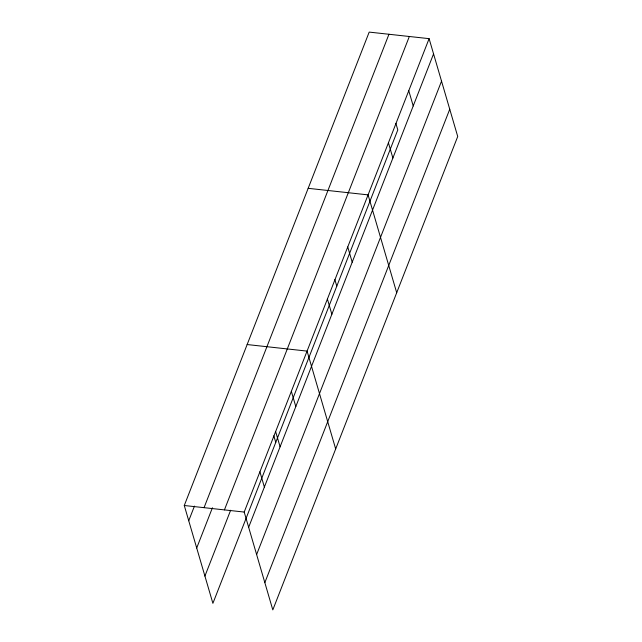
<?xml version="1.0" encoding="UTF-8"?>
<svg xmlns="http://www.w3.org/2000/svg" width="642" height="642" viewBox="0 0 642 642"><rect width="100%" height="100%" fill="white"/><g stroke="black" fill="none" stroke-linecap="round" stroke-linejoin="round"><path stroke-width="0.96" d="M395.881 123.36L397.799 129.941L212.895 603.344L184.278 505.503L369.19 32.1L429.105 38.656L457.722 136.497L272.81 609.9L244.201 512.059L429.105 38.656M188.732 520.734L194.454 506.097M204.052 507.67L388.964 34.267M196.709 547.995L212.422 507.758M224.427 509.892L409.339 36.49M204.918 576.083L230.638 510.238M248.655 527.291L433.559 53.888M256.623 554.552L441.536 81.149M264.833 582.639L449.745 109.236M308.168 188.323L368.091 194.879L396.7 292.72M247.154 344.545L307.069 351.102L335.678 448.943M184.278 505.503L244.201 512.059M408.769 90.731L413.223 105.962M388.426 142.805L392.88 158.036M347.747 246.953L352.201 262.185M334.859 279.583L336.785 286.163M327.404 299.028L331.858 314.259M291.348 391.339L295.802 406.571M275.635 431.576L280.089 446.808M273.837 435.806L275.763 442.386M259.914 471.822L264.368 487.045"/></g></svg>
